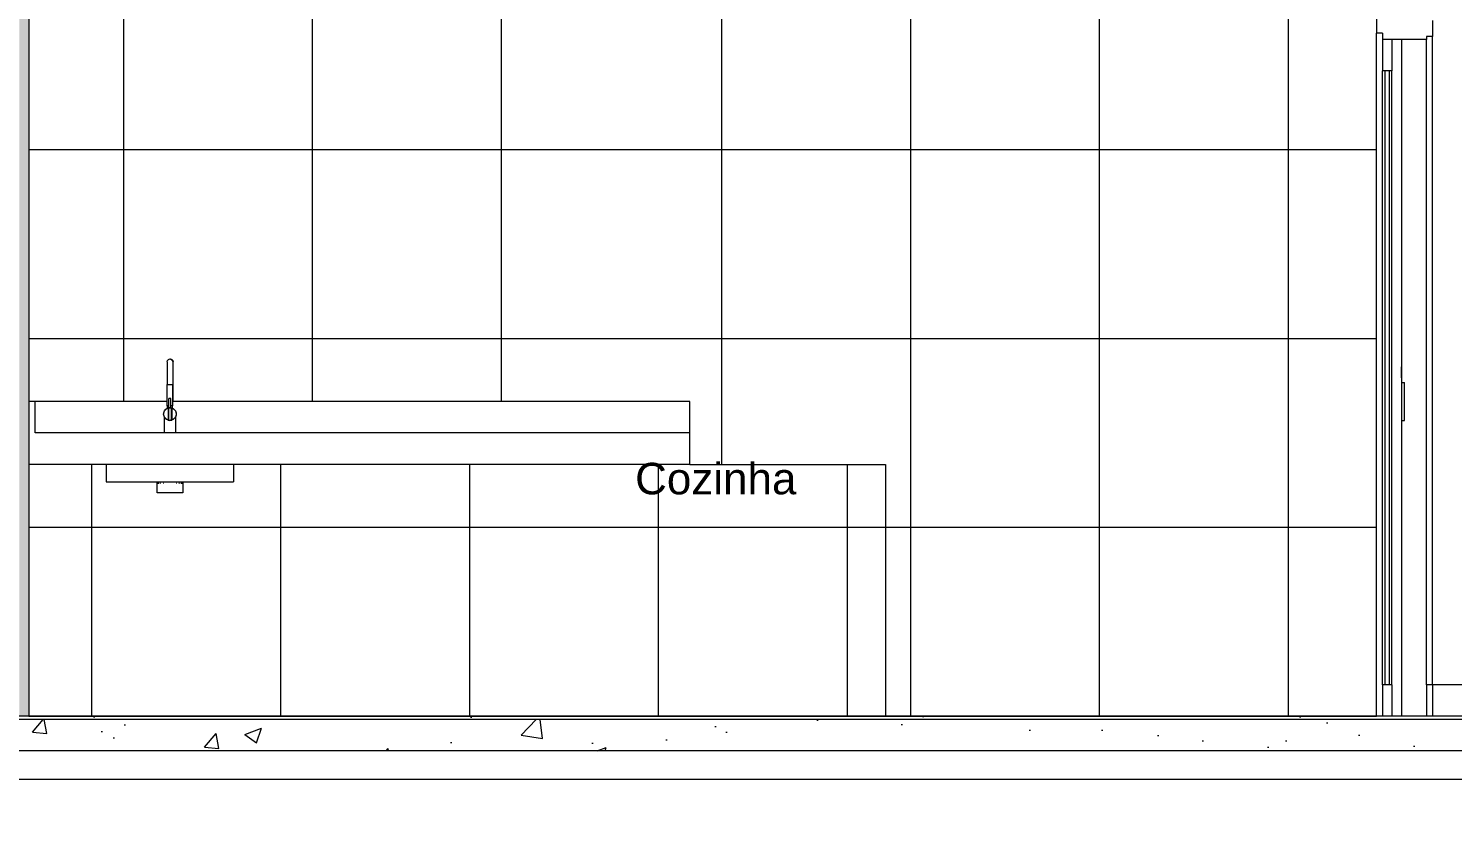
# Model space of a CAD drawing. Header units: metres. Extents: x -1783 to 21505, y -57 to 13660.
# Drawn here: x 14146.2 to 14598.5, y 6404.4 to 6658.3 of the extents above; entities that cross this region are included whole.
import ezdxf

# ---------------------------------------------------------------- set-up
doc = ezdxf.new("R2010")
doc.units = ezdxf.units.M
doc.header["$MEASUREMENT"] = 0
for name, color, linetype, lineweight in [('01_D Corte DD_4_0_Caneta_No__1', 7, 'Continuous', 35), ('01_D Corte DD_4_LAJES.EST_Caneta_No__241', 7, 'Continuous', 13), ('01_D Corte DD_4_LAJES.EST_Caneta_No__4', 7, 'Continuous', 20), ('01_D Corte DD_4_LAJES.EST_Caneta_No__7', 7, 'Continuous', 13), ('01_D Corte DD_4_PAREDE CONSTRUIR_Caneta_No__241', 7, 'Continuous', 13), ('01_D Corte DD_4_PAREDE CONSTRUIR_Caneta_No__96', 252, 'Continuous', 0), ('01_D Corte DD_4_PISO - Rodapé_Caneta_No__11', 7, 'Continuous', 5)]:
    doc.layers.add(name, color=color, linetype=linetype, lineweight=lineweight)
for name, color, linetype, lineweight, true_color in [('01_D Corte DD_4_LAJES.EST_Caneta_No__254', 7, 'Continuous', 0, 0xd1c9ad), ('01_D Corte DD_4_LAJES.EST_Caneta_No__97', 7, 'Continuous', 5, 0x6b6b6b), ('01_D Corte DD_4_LOUCAS-METAIS.ARQ_Caneta_No__13', 7, 'Continuous', 0, 0xaaaaaa), ('01_D Corte DD_4_PAREDE CONSTRUIR_Caneta_No__9', 7, 'Continuous', 5, 0x020202), ('01_D Corte DD_4_PAREDE CONSTRUIR_Caneta_No__97', 7, 'Continuous', 5, 0x6b6b6b)]:
    doc.layers.add(name, color=color, linetype=linetype, lineweight=lineweight, true_color=true_color)
for name, color, linetype in [('01_D Corte DD_4_PAREDE CONSTRUIR', 7, 'Continuous'), ('cotas', 7, 'Continuous'), ('COTAS EXECUTIVO.EXEC', 7, 'Continuous')]:
    doc.layers.add(name, color=color, linetype=linetype)
doc.styles.add('GENERATED_STYLE_1', font='arial.ttf')
pattern_1 = [(45, (10866.286, 6489.786), (-15.9099, 15.9099), [0, -15, 0, -22.5]), (110, (10916.286, 6489.786), (21.14308, 7.69545), [0, -11, 0, -19])]
pattern_2 = [(50, (10866.286, 6439.786), (-54.6554, 4.78173), [5.715, -62.865]), (355, (10866.286, 6439.786), (-10.573, 57.31705), [4.572, -50.2922]), (100.4514, (10870.84, 6439.387), (44.0824, 52.5353), [4.857, -53.4271]), (46.1842, (10866.286, 6455.026), (-81.3237, 12.6127), [8.5725, -94.2975]), (96.6356, (10873.06, 6453.975), (71.2212, 74.2278), [7.2855, -80.1407]), (351.1842, (10866.29, 6455.026), (71.2212, 74.2278), [6.858, -75.4379]), (21, (10873.906, 6451.216), (-45.4843, 30.67956), [5.715, -62.865]), (326, (10873.906, 6451.216), (18.5406, 55.2564), [4.572, -50.292]), (71.4514, (10877.697, 6448.66), (64.0249, 24.5768), [4.857, -53.427]), (37.5, (10866.286, 6439.786), (0.92658, 25.36651), [0, -49.6824, 0, -51.054, 0, -50.4825]), (7.5, (10866.286, 6439.786), (20.0459, 30.05417), [0, -29.1084, 0, -48.5394, 0, -19.2405]), (327.5, (10849.294, 6439.786), (-40.67718, 1.71862), [0, -19.05, 0, -59.436, 0, -78.867]), (317.5, (10841.674, 6439.786), (44.43875, 7.62795), [0, -24.765, 0, -39.4716, 0, -56.007])]

msp = doc.modelspace()

# ---------------------------------------------------------------- hatches: boundary and pattern name
at = {"layer": '01_D Corte DD_4_LAJES.EST_Caneta_No__254', "linetype": 'Continuous', "lineweight": 0, "true_color": 0xd1c9ad}
h = msp.add_hatch(dxfattribs=at)
h.set_pattern_fill('HAIE_OD_0004', color=9, scale=100, style=0, pattern_type=2)
h.set_pattern_definition(pattern_1)
h.paths.add_polyline_path([(14126.256, 6439.786), (14126.256, 6438.786), (14576.305, 6438.786), (14576.305, 6439.786)])
h = msp.add_hatch(dxfattribs=at)
h.set_pattern_fill('HAIE_OD_0004', color=9, scale=100, style=0, pattern_type=2)
h.set_pattern_definition(pattern_1)
h.paths.add_polyline_path([(15096.305, 6439.786), (14576.305, 6439.786), (14576.305, 6438.786), (15096.305, 6438.786)])
at = {"layer": '01_D Corte DD_4_LAJES.EST_Caneta_No__97', "linetype": 'Continuous', "lineweight": 5, "true_color": 0x6b6b6b}
h = msp.add_hatch(dxfattribs=at)
h.set_pattern_fill('AR_CONC_0004', color=251, scale=100, style=0, pattern_type=2)
h.set_pattern_definition(pattern_2)
h.paths.add_polyline_path([(14126.256, 6428.786), (14576.305, 6428.786), (14576.305, 6438.786), (14126.256, 6438.786)])
h = msp.add_hatch(dxfattribs=at)
h.set_pattern_fill('AR_CONC_0004', color=251, scale=100, style=0, pattern_type=2)
h.set_pattern_definition(pattern_2)
h.paths.add_polyline_path([(14576.305, 6438.786), (14576.305, 6428.786), (15096.305, 6428.786), (15096.305, 6438.786)])
at = {"layer": '01_D Corte DD_4_PAREDE CONSTRUIR', "linetype": 'Continuous', "lineweight": 0, "true_color": 0xffffff}
msp.add_hatch(color=7, dxfattribs=at).paths.add_polyline_path([(14146.256, 6669.786), (14143.256, 6669.786), (14143.256, 6439.786), (14146.256, 6439.786)])
at = {"layer": '01_D Corte DD_4_PAREDE CONSTRUIR_Caneta_No__97', "linetype": 'Continuous', "lineweight": 5, "true_color": 0x6b6b6b}
h = msp.add_hatch(dxfattribs=at)
h.set_pattern_fill('CERAMICA_60_X_60_0004', color=251, scale=100, style=0, pattern_type=2)
h.set_pattern_definition([(360, (14356.38, 6439.786), (0, 60), []), (90, (14356.38, 6439.786), (-60, 0), [])])
h.paths.add_polyline_path([(14146.256, 6754.786), (14146.256, 6753.786), (14147.256, 6753.786), (14147.256, 6748.786), (14147.256, 6670.786), (14147.256, 6665.786), (14146.256, 6665.786), (14146.256, 6539.786), (14190.18, 6539.786), (14190.18, 6548.186), (14190.18, 6549.269), (14190.18, 6552.37), (14190.293, 6552.822), (14190.617, 6553.157), (14191.064, 6553.285), (14191.158, 6553.262), (14191.24, 6553.285), (14191.692, 6553.173), (14192.027, 6552.849), (14192.156, 6552.401), (14192.156, 6549.277), (14192.156, 6548.186), (14192.156, 6539.786), (14356.256, 6539.786), (14356.256, 6519.786), (14356.378, 6519.786), (14356.378, 6754.786)])
h = msp.add_hatch(dxfattribs=at)
h.set_pattern_fill('CERAMICA_60_X_60_0004', color=251, scale=100, style=0, pattern_type=2)
h.set_pattern_definition([(0, (14366.38, 6439.786), (0, 60), []), (90, (14366.38, 6439.786), (-60, 0), [])])
h.paths.add_polyline_path([(14356.378, 6519.786), (14418.364, 6519.786), (14418.364, 6439.786), (14574.406, 6439.786), (14574.406, 6656.786), (14574.406, 6661.786), (14576.306, 6661.786), (14576.306, 6754.786), (14356.378, 6754.786)])
h = msp.add_hatch(dxfattribs=at)
h.set_pattern_fill('CERAMICA_60_X_60_0004', color=251, scale=100, style=0, pattern_type=2)
h.set_pattern_definition([(180, (10866.286, 6439.786), (0, 60), []), (90, (10866.286, 6439.786), (60, 0), [])])
h.paths.add_polyline_path([(14146.256, 6439.786), (14418.364, 6439.786), (14418.364, 6519.786), (14211.28, 6519.786), (14211.28, 6514.286), (14195.18, 6514.286), (14195.18, 6513.786), (14195.18, 6510.786), (14186.981, 6510.786), (14186.981, 6513.757), (14186.981, 6514.286), (14170.88, 6514.286), (14170.88, 6519.786), (14146.256, 6519.786)])
at = {"layer": 'cotas'}
h = msp.add_hatch(color=7, dxfattribs=at)
h.dxf.hatch_style = 1
h.paths.add_polyline_path([(21504.961, 13659.963), (10304.961, 13659.963), (10304.961, 5739.963), (21504.961, 5739.963)])
h.paths.add_polyline_path([(10571.627, 13593.296), (21371.627, 13593.296), (21371.627, 5806.63), (10571.627, 5806.63)], flags=16)

# ---------------------------------------------------------------- linework, layer by layer
at = {"layer": '01_D Corte DD_4_LAJES.EST_Caneta_No__241', "color": 7, "linetype": 'Continuous', "lineweight": 13, "ltscale": 1000}
msp.add_line((14126.256, 6419.786), (15096.305, 6419.786), dxfattribs=at)
at = {"layer": '01_D Corte DD_4_LAJES.EST_Caneta_No__4', "color": 7, "linetype": 'Continuous', "lineweight": 20, "ltscale": 1000}
for p, q in [((14576.305, 6428.786), (14126.256, 6428.786)), ((15096.305, 6428.786), (14576.305, 6428.786))]:
    msp.add_line(p, q, dxfattribs=at)
at = {"layer": '01_D Corte DD_4_LAJES.EST_Caneta_No__7', "color": 7, "linetype": 'Continuous', "lineweight": 13, "ltscale": 1000}
for p, q in [((14576.305, 6438.786), (14126.256, 6438.786)), ((14576.305, 6439.786), (14146.256, 6439.786)), ((15096.305, 6438.786), (14576.305, 6438.786))]:
    msp.add_line(p, q, dxfattribs=at)
at = {"layer": '01_D Corte DD_4_LAJES.EST_Caneta_No__7', "color": 7, "linetype": 'Continuous', "lineweight": 13, "ltscale": 1000, "flags": 128}
for points in [[(14146.256, 6439.786), (14143.256, 6439.786), (14129.256, 6439.786), (14126.256, 6439.786)], [(15074.305, 6439.786), (14579.306, 6439.786), (14576.306, 6439.786)]]:
    msp.add_lwpolyline(points, dxfattribs=at)
at = {"layer": '01_D Corte DD_4_LOUCAS-METAIS.ARQ_Caneta_No__13', "color": 253, "linetype": 'Continuous', "lineweight": 0, "ltscale": 1000, "true_color": 0xaaaaaa}
for p, q in [((14190.18, 6552.37), (14190.293, 6552.822)), ((14190.18, 6552.37), (14190.18, 6552.227)), ((14190.18, 6552.227), (14190.18, 6551.809)), ((14190.18, 6551.809), (14190.18, 6551.144)), ((14190.18, 6551.144), (14190.18, 6550.278)), ((14190.293, 6552.822), (14190.617, 6553.157)), ((14190.617, 6553.157), (14191.064, 6553.285)), ((14191.064, 6553.285), (14191.517, 6553.173)), ((14191.158, 6553.262), (14191.24, 6553.285)), ((14191.24, 6553.285), (14191.692, 6553.173)), ((14191.517, 6553.173), (14191.852, 6552.849)), ((14191.692, 6553.173), (14192.027, 6552.849)), ((14191.852, 6552.849), (14191.98, 6552.401)), ((14191.98, 6552.401), (14191.98, 6552.258)), ((14191.98, 6552.258), (14191.98, 6551.837)), ((14191.98, 6551.837), (14191.98, 6551.167)), ((14191.98, 6551.167), (14191.98, 6550.294)), ((14192.027, 6552.849), (14192.156, 6552.401)), ((14192.156, 6552.258), (14192.156, 6552.401)), ((14192.156, 6551.837), (14192.156, 6552.258)), ((14192.156, 6551.167), (14192.156, 6551.837)), ((14192.156, 6550.294), (14192.156, 6551.167)), ((14190.18, 6550.278), (14190.18, 6549.269)), ((14190.18, 6549.269), (14190.18, 6548.185)), ((14190.18, 6548.185), (14190.18, 6545.186)), ((14191.98, 6550.294), (14191.98, 6549.277)), ((14191.98, 6549.277), (14191.98, 6548.187)), ((14191.98, 6548.187), (14191.98, 6545.186)), ((14192.156, 6549.277), (14192.156, 6550.294)), ((14192.156, 6548.186), (14192.156, 6549.277)), ((14192.156, 6539.786), (14192.156, 6548.186)), ((14190.18, 6545.186), (14190.293, 6545.186)), ((14190.18, 6538.386), (14190.18, 6545.186)), ((14190.293, 6545.186), (14190.617, 6545.186)), ((14190.617, 6545.186), (14191.064, 6545.186)), ((14191.064, 6545.186), (14191.517, 6545.186)), ((14191.517, 6545.186), (14191.852, 6545.186)), ((14191.852, 6545.186), (14191.98, 6545.186)), ((14191.98, 6538.386), (14191.98, 6545.186)), ((14148.256, 6539.786), (14146.256, 6539.786)), ((14190.18, 6539.786), (14148.256, 6539.786)), ((14148.256, 6529.786), (14148.256, 6539.786)), ((14189.348, 6536.786), (14190.08, 6537.518)), ((14189.348, 6536.786), (14189.795, 6537.318)), ((14189.795, 6537.318), (14189.997, 6537.435)), ((14190.08, 6537.518), (14190.48, 6537.625)), ((14190.301, 6538.386), (14190.18, 6538.386)), ((14190.194, 6537.548), (14190.396, 6537.665)), ((14190.28, 6537.619), (14190.28, 6538.386)), ((14190.387, 6537.662), (14190.28, 6537.619)), ((14190.63, 6538.386), (14190.301, 6538.386)), ((14190.403, 6537.666), (14190.387, 6537.662)), ((14190.396, 6537.665), (14191.08, 6537.786)), ((14190.68, 6537.745), (14190.403, 6537.666)), ((14190.63, 6537.665), (14190.48, 6537.625)), ((14190.48, 6537.625), (14190.48, 6533.946)), ((14190.73, 6538.386), (14190.63, 6538.386)), ((14190.63, 6537.665), (14191.08, 6537.786)), ((14190.63, 6537.665), (14190.63, 6533.906)), ((14191.08, 6537.786), (14190.68, 6537.745)), ((14190.777, 6540.786), (14190.73, 6540.786)), ((14190.73, 6537.755), (14190.73, 6540.786)), ((14190.777, 6537.762), (14190.73, 6537.755)), ((14190.905, 6540.786), (14190.777, 6540.786)), ((14190.905, 6537.778), (14190.777, 6537.762)), ((14191.08, 6540.786), (14190.905, 6540.786)), ((14191.08, 6537.786), (14190.905, 6537.778)), ((14191.255, 6540.786), (14191.08, 6540.786)), ((14191.255, 6537.778), (14191.08, 6537.786)), ((14191.48, 6537.745), (14191.08, 6537.786)), ((14191.08, 6537.786), (14191.764, 6537.665)), ((14191.08, 6537.786), (14191.53, 6537.665)), ((14191.383, 6540.786), (14191.255, 6540.786)), ((14191.383, 6537.763), (14191.255, 6537.778)), ((14191.43, 6540.786), (14191.383, 6540.786)), ((14191.43, 6537.755), (14191.383, 6537.763)), ((14191.43, 6537.755), (14191.43, 6540.786)), ((14191.53, 6538.386), (14191.43, 6538.386)), ((14191.767, 6537.664), (14191.48, 6537.745)), ((14191.86, 6538.386), (14191.53, 6538.386)), ((14191.68, 6537.625), (14191.53, 6537.665)), ((14191.53, 6537.665), (14191.53, 6533.906)), ((14191.68, 6537.625), (14192.08, 6537.518)), ((14191.68, 6537.625), (14191.68, 6533.946)), ((14191.764, 6537.665), (14191.967, 6537.548)), ((14191.773, 6537.662), (14191.767, 6537.664)), ((14191.88, 6537.619), (14191.773, 6537.662)), ((14191.98, 6538.386), (14191.86, 6538.386)), ((14191.88, 6537.619), (14191.88, 6538.386)), ((14258.256, 6539.786), (14191.98, 6539.786)), ((14192.08, 6537.518), (14192.812, 6536.786)), ((14192.163, 6537.435), (14192.366, 6537.318)), ((14192.366, 6537.318), (14192.812, 6536.786)), ((14356.256, 6539.786), (14258.256, 6539.786)), ((14356.256, 6529.786), (14356.256, 6539.786)), ((14189.08, 6535.786), (14189.348, 6536.786)), ((14189.348, 6534.786), (14189.08, 6535.786)), ((14189.111, 6536.133), (14189.348, 6536.786)), ((14189.111, 6535.899), (14189.111, 6536.133)), ((14189.111, 6535.438), (14189.111, 6535.672)), ((14189.348, 6534.786), (14189.111, 6535.438)), ((14189.258, 6534.961), (14189.326, 6534.845)), ((14189.258, 6534.961), (14189.258, 6529.786)), ((14189.795, 6534.254), (14189.348, 6534.786)), ((14190.08, 6534.054), (14189.348, 6534.786)), ((14189.394, 6534.731), (14189.478, 6534.588)), ((14189.478, 6534.588), (14189.693, 6534.374)), ((14189.997, 6534.137), (14189.795, 6534.254)), ((14189.842, 6534.226), (14189.891, 6534.178)), ((14189.891, 6534.178), (14190.027, 6534.107)), ((14190.48, 6533.946), (14190.08, 6534.054)), ((14190.182, 6534.026), (14190.244, 6533.994)), ((14190.396, 6533.906), (14190.194, 6534.023)), ((14191.08, 6533.786), (14190.396, 6533.906)), ((14190.422, 6533.902), (14190.447, 6533.888)), ((14190.447, 6533.888), (14191.08, 6533.786)), ((14190.48, 6533.946), (14190.63, 6533.906)), ((14191.08, 6533.786), (14190.63, 6533.906)), ((14191.764, 6533.906), (14191.08, 6533.786)), ((14191.53, 6533.906), (14191.08, 6533.786)), ((14191.08, 6533.786), (14191.713, 6533.888)), ((14191.53, 6533.906), (14191.68, 6533.946)), ((14192.08, 6534.054), (14191.68, 6533.946)), ((14191.713, 6533.888), (14191.739, 6533.902)), ((14191.967, 6534.023), (14191.764, 6533.906)), ((14191.917, 6533.994), (14191.978, 6534.026)), ((14192.812, 6534.786), (14192.08, 6534.054)), ((14192.134, 6534.107), (14192.269, 6534.178)), ((14192.366, 6534.254), (14192.163, 6534.137)), ((14192.269, 6534.178), (14192.318, 6534.226)), ((14192.812, 6534.786), (14192.366, 6534.254)), ((14192.467, 6534.374), (14192.682, 6534.588)), ((14192.682, 6534.588), (14192.767, 6534.731)), ((14192.812, 6536.786), (14193.05, 6536.133)), ((14192.812, 6536.786), (14193.08, 6535.786)), ((14193.08, 6535.786), (14192.812, 6534.786)), ((14193.05, 6535.438), (14192.812, 6534.786)), ((14192.834, 6534.845), (14192.902, 6534.961)), ((14192.902, 6534.961), (14192.902, 6529.786)), ((14193.05, 6536.133), (14193.05, 6535.899)), ((14193.05, 6535.672), (14193.05, 6535.438)), ((14258.256, 6529.786), (14148.256, 6529.786)), ((14356.256, 6529.786), (14258.256, 6529.786)), ((14356.256, 6519.786), (14356.256, 6529.786)), ((14148.256, 6519.786), (14146.256, 6519.786)), ((14258.256, 6519.786), (14148.256, 6519.786)), ((14170.88, 6519.786), (14170.88, 6514.286)), ((14211.28, 6519.786), (14211.28, 6514.286)), ((14356.256, 6519.786), (14258.256, 6519.786)), ((14170.88, 6514.286), (14170.954, 6514.286)), ((14170.954, 6514.286), (14171.131, 6514.286)), ((14171.131, 6514.286), (14171.423, 6514.286)), ((14171.423, 6514.286), (14171.824, 6514.286)), ((14171.824, 6514.286), (14172.329, 6514.286)), ((14172.329, 6514.286), (14172.928, 6514.286)), ((14172.928, 6514.286), (14173.61, 6514.286)), ((14173.61, 6514.286), (14174.366, 6514.286)), ((14174.366, 6514.286), (14175.18, 6514.286)), ((14175.18, 6514.286), (14176.04, 6514.286)), ((14176.04, 6514.286), (14176.931, 6514.286)), ((14176.931, 6514.286), (14178.052, 6514.286)), ((14178.052, 6514.286), (14204.109, 6514.286)), ((14186.943, 6513.786), (14187.084, 6513.786)), ((14186.943, 6513.786), (14186.981, 6513.757)), ((14186.981, 6514.286), (14186.981, 6513.786)), ((14186.981, 6513.786), (14186.981, 6510.786)), ((14186.981, 6510.786), (14186.981, 6510.786)), ((14187.013, 6510.786), (14186.989, 6510.786)), ((14187.053, 6510.786), (14187.013, 6510.786)), ((14187.109, 6510.786), (14187.053, 6510.786)), ((14187.084, 6513.786), (14187.236, 6513.786)), ((14187.181, 6510.786), (14187.109, 6510.786)), ((14187.269, 6510.786), (14187.181, 6510.786)), ((14187.371, 6510.786), (14187.269, 6510.786)), ((14187.488, 6510.786), (14187.371, 6510.786)), ((14187.381, 6513.786), (14187.497, 6513.786)), ((14187.619, 6510.786), (14187.488, 6510.786)), ((14187.497, 6513.786), (14187.646, 6513.786)), ((14187.764, 6510.786), (14187.619, 6510.786)), ((14187.921, 6510.786), (14187.764, 6510.786)), ((14188.092, 6510.786), (14187.921, 6510.786)), ((14188.065, 6513.786), (14188.155, 6513.786)), ((14188.274, 6510.786), (14188.092, 6510.786)), ((14188.155, 6513.786), (14188.249, 6513.786)), ((14188.467, 6510.786), (14188.274, 6510.786)), ((14188.671, 6510.786), (14188.467, 6510.786)), ((14188.884, 6510.786), (14188.671, 6510.786)), ((14189.105, 6510.786), (14188.884, 6510.786)), ((14188.978, 6513.786), (14189.012, 6513.786)), ((14189.012, 6513.786), (14189.043, 6513.786)), ((14189.335, 6510.786), (14189.105, 6510.786)), ((14189.571, 6510.786), (14189.335, 6510.786)), ((14189.813, 6510.786), (14189.571, 6510.786)), ((14190.061, 6510.786), (14189.813, 6510.786)), ((14190.312, 6510.786), (14190.061, 6510.786)), ((14190.566, 6510.786), (14190.312, 6510.786)), ((14190.823, 6510.786), (14190.566, 6510.786)), ((14191.08, 6510.786), (14190.823, 6510.786)), ((14191.338, 6510.786), (14191.08, 6510.786)), ((14191.594, 6510.786), (14191.338, 6510.786)), ((14191.848, 6510.786), (14191.594, 6510.786)), ((14192.1, 6510.786), (14191.848, 6510.786)), ((14192.347, 6510.786), (14192.1, 6510.786)), ((14192.589, 6510.786), (14192.347, 6510.786)), ((14192.826, 6510.786), (14192.589, 6510.786)), ((14193.055, 6510.786), (14192.826, 6510.786)), ((14193.277, 6510.786), (14193.055, 6510.786)), ((14193.118, 6513.786), (14193.149, 6513.786)), ((14193.149, 6513.786), (14193.182, 6513.786)), ((14193.49, 6510.786), (14193.277, 6510.786)), ((14193.693, 6510.786), (14193.49, 6510.786)), ((14193.886, 6510.786), (14193.693, 6510.786)), ((14194.069, 6510.786), (14193.886, 6510.786)), ((14193.912, 6513.786), (14194.005, 6513.786)), ((14194.005, 6513.786), (14194.096, 6513.786)), ((14194.239, 6510.786), (14194.069, 6510.786)), ((14194.397, 6510.786), (14194.239, 6510.786)), ((14194.541, 6510.786), (14194.397, 6510.786)), ((14194.52, 6513.786), (14194.663, 6513.786)), ((14194.673, 6510.786), (14194.541, 6510.786)), ((14194.663, 6513.786), (14194.779, 6513.786)), ((14194.789, 6510.786), (14194.673, 6510.786)), ((14194.892, 6510.786), (14194.789, 6510.786)), ((14194.979, 6510.786), (14194.892, 6510.786)), ((14194.923, 6513.786), (14195.076, 6513.786)), ((14195.051, 6510.786), (14194.979, 6510.786)), ((14195.107, 6510.786), (14195.051, 6510.786)), ((14195.076, 6513.786), (14195.217, 6513.786)), ((14195.171, 6510.786), (14195.107, 6510.786)), ((14195.171, 6510.786), (14195.147, 6510.786)), ((14195.18, 6510.786), (14195.171, 6510.786)), ((14195.18, 6514.286), (14195.18, 6513.786)), ((14195.18, 6513.786), (14195.18, 6510.786)), ((14195.18, 6513.757), (14195.217, 6513.786)), ((14204.109, 6514.286), (14205.23, 6514.286)), ((14205.23, 6514.286), (14206.12, 6514.286)), ((14206.12, 6514.286), (14206.98, 6514.286)), ((14206.98, 6514.286), (14207.795, 6514.286)), ((14207.795, 6514.286), (14208.55, 6514.286)), ((14208.55, 6514.286), (14209.233, 6514.286)), ((14209.233, 6514.286), (14209.831, 6514.286)), ((14209.831, 6514.286), (14210.336, 6514.286)), ((14210.336, 6514.286), (14210.738, 6514.286)), ((14210.738, 6514.286), (14211.03, 6514.286)), ((14211.03, 6514.286), (14211.207, 6514.286)), ((14211.207, 6514.286), (14211.28, 6514.286))]:
    msp.add_line(p, q, dxfattribs=at)
at = {"layer": '01_D Corte DD_4_PAREDE CONSTRUIR_Caneta_No__241', "color": 7, "linetype": 'Continuous', "lineweight": 13, "ltscale": 1000}
for p, q in [((14582.316, 6547.286), (14582.316, 6550.786)), ((14582.316, 6547.286), (14582.316, 6543.786)), ((14582.316, 6543.786), (14582.316, 6540.286)), ((14356.256, 6519.786), (14418.364, 6519.786)), ((14418.364, 6519.786), (14418.364, 6439.786))]:
    msp.add_line(p, q, dxfattribs=at)
at = {"layer": '01_D Corte DD_4_PAREDE CONSTRUIR_Caneta_No__241', "color": 7, "linetype": 'Continuous', "lineweight": 13, "ltscale": 1000, "flags": 128}
msp.add_lwpolyline([(14146.256, 6669.786), (14146.256, 6665.786), (14146.256, 6439.786)], dxfattribs=at)
at = {"layer": '01_D Corte DD_4_PAREDE CONSTRUIR_Caneta_No__9', "color": 18, "linetype": 'Continuous', "lineweight": 5, "ltscale": 1000, "true_color": 0x020202}
for p, q in [((14574.406, 6661.786), (14574.406, 6656.786)), ((14592.206, 6660.786), (14592.206, 6655.786)), ((14574.406, 6439.786), (14574.406, 6656.786)), ((14576.306, 6656.786), (14574.406, 6656.786)), ((14579.306, 6654.786), (14579.306, 6644.786)), ((14582.306, 6654.786), (14582.306, 6644.786)), ((14590.306, 6655.786), (14590.306, 6654.786)), ((14592.206, 6655.786), (14590.306, 6655.786)), ((14590.306, 6449.786), (14590.306, 6654.786)), ((14592.206, 6449.786), (14592.206, 6655.786)), ((14576.306, 6449.786), (14576.306, 6644.786)), ((14579.306, 6644.786), (14576.306, 6644.786)), ((14579.306, 6449.786), (14579.306, 6644.786)), ((14582.306, 6644.786), (14582.306, 6449.786)), ((14582.306, 6545.786), (14583.306, 6545.786)), ((14583.306, 6533.786), (14583.306, 6545.786)), ((14582.306, 6533.786), (14583.306, 6533.786)), ((14576.306, 6449.786), (14576.306, 6439.786)), ((14579.306, 6449.786), (14576.306, 6449.786)), ((14579.306, 6449.786), (14579.306, 6439.786)), ((14582.306, 6449.786), (14582.306, 6439.786))]:
    msp.add_line(p, q, dxfattribs=at)
at = {"layer": '01_D Corte DD_4_PAREDE CONSTRUIR_Caneta_No__9', "color": 18, "linetype": 'Continuous', "lineweight": 5, "ltscale": 1000, "true_color": 0x020202, "flags": 128}
for points in [[(14576.306, 6656.786), (14576.306, 6654.786), (14576.306, 6644.786)], [(14590.306, 6654.786), (14579.306, 6654.786), (14576.306, 6654.786)]]:
    msp.add_lwpolyline(points, dxfattribs=at)
at = {"layer": '01_D Corte DD_4_PAREDE CONSTRUIR_Caneta_No__96', "color": 252, "linetype": 'Continuous', "lineweight": 0, "ltscale": 1000}
for p, q in [((14577.056, 6644.786), (14577.056, 6449.786)), ((14578.556, 6449.786), (14578.556, 6644.786))]:
    msp.add_line(p, q, dxfattribs=at)
at = {"layer": '01_D Corte DD_4_PISO - Rodapé_Caneta_No__11', "color": 7, "linetype": 'Continuous', "lineweight": 5, "ltscale": 1000}
for p, q in [((14590.306, 6449.786), (14590.306, 6439.786)), ((14592.306, 6449.786), (14590.306, 6449.786)), ((14610.798, 6449.786), (14592.306, 6449.786)), ((14592.306, 6439.786), (14592.306, 6449.786))]:
    msp.add_line(p, q, dxfattribs=at)
at = {"layer": 'COTAS EXECUTIVO.EXEC', "linetype": 'Continuous', "lineweight": 13, "ltscale": 1000}
msp.add_line((14749.528, 6439.786), (14564.607, 6439.786), dxfattribs=at)

# ---------------------------------------------------------------- texts
at = {"layer": '01_D Corte DD_4_0_Caneta_No__1', "color": 7, "linetype": 'Continuous', "lineweight": 35, "insert": (14364.499, 6520.292), "char_height": 10, "attachment_point": 2, "style": 'GENERATED_STYLE_1'}
msp.add_mtext('\\A1;Cozinha', dxfattribs=at)

doc.saveas('drawing.dxf')
